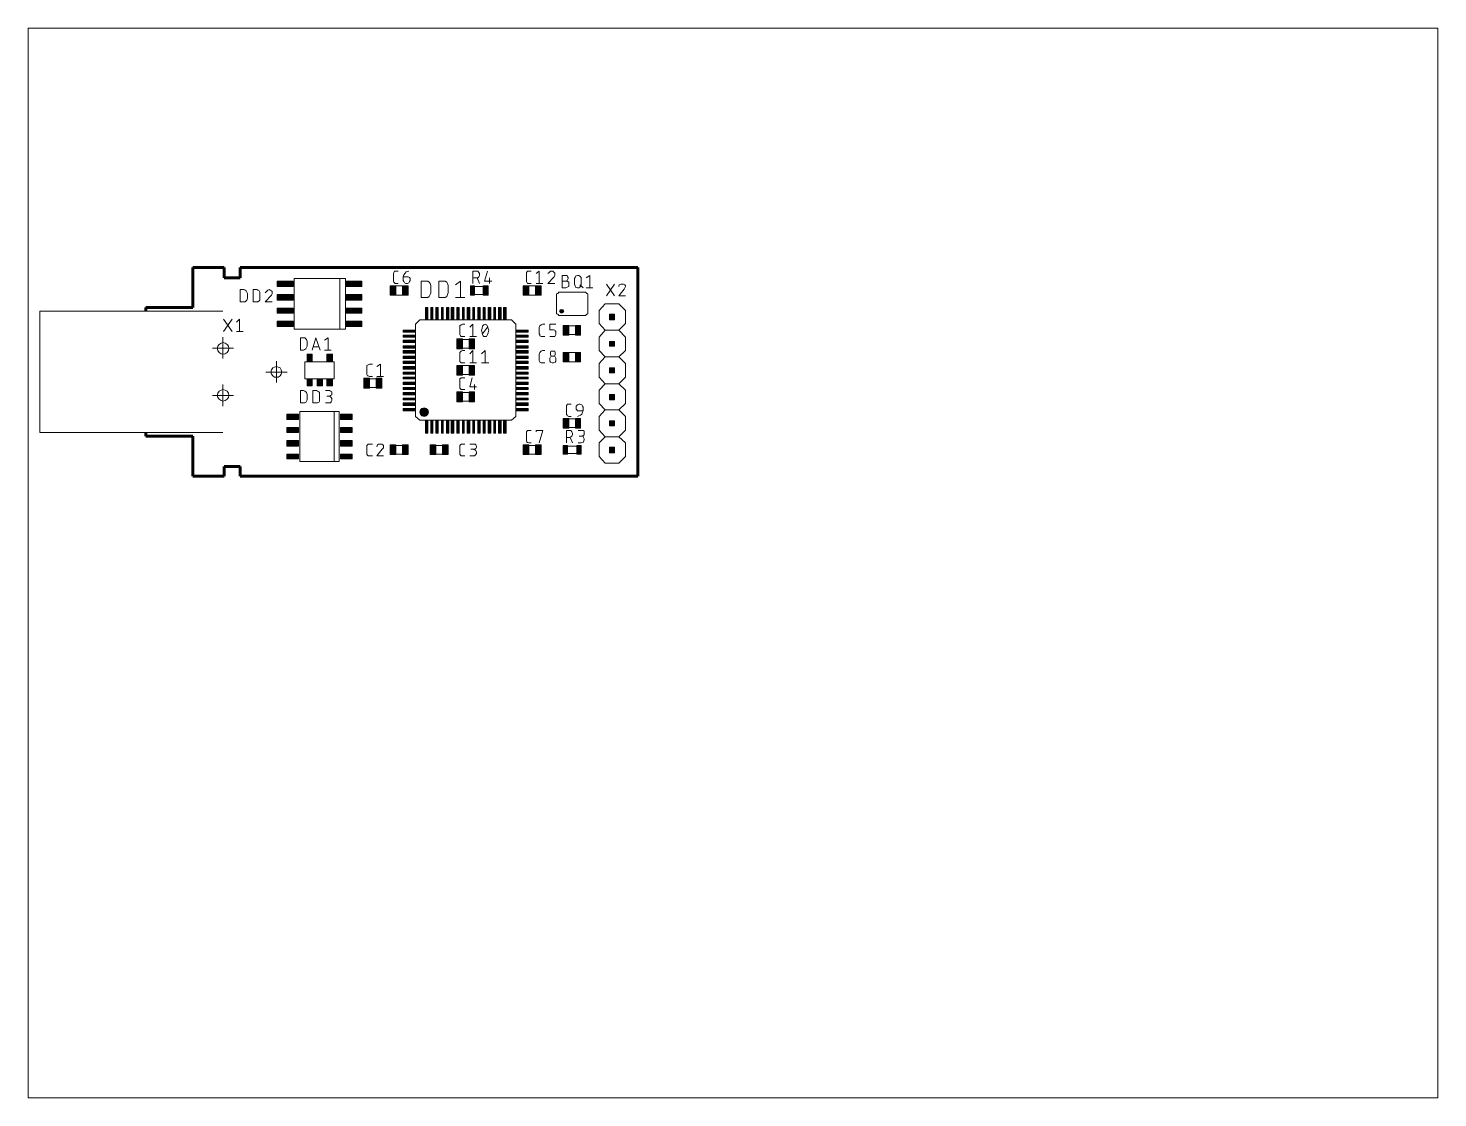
# Paper-space layout 'Лист2' of a CAD drawing. Header units: millimetres. Extents: x 26 to 231, y 20 to 176.
# The model-space entities are those that its viewports show. They can reach past a viewport. Long polylines and large blocks are cut down to what shows.
import ezdxf

# ---------------------------------------------------------------- set-up
doc = ezdxf.new("R2010")
doc.units = ezdxf.units.MM
doc.layers.add('H', color=7, linetype='Continuous', lineweight=100)
doc.layers.add('P', color=250, linetype='Continuous', lineweight=100)

msp = doc.modelspace()

# ---------------------------------------------------------------- hatches: boundary and pattern name
at = {"layer": 'H', "linetype": 'Continuous', "lineweight": 5}
for points in [[(211.42, 424.71), (220.09, 424.71), (220.09, 421.71), (211.42, 421.71)], [(248.75, 424.71), (257.42, 424.71), (257.42, 421.71), (248.75, 421.71)], [(272.75, 422.04), (275.75, 422.04), (275.75, 417.04), (272.75, 417.04)], [(279.42, 422.04), (282.42, 422.04), (282.42, 417.04), (279.42, 417.04)], [(316.09, 422.04), (318.42, 422.04), (318.42, 417.04), (316.09, 417.04)], [(323.09, 422.04), (325.75, 422.04), (325.75, 417.04), (323.09, 417.04)], [(344.75, 422.04), (347.75, 422.04), (347.75, 417.04), (344.75, 417.04)], [(351.42, 422.04), (354.42, 422.04), (354.42, 417.04), (351.42, 417.04)], [(211.42, 417.37), (220.09, 417.37), (220.09, 414.37), (211.42, 414.37)], [(248.75, 417.37), (257.42, 417.37), (257.42, 414.37), (248.75, 414.37)], [(211.42, 410.04), (220.09, 410.04), (220.09, 407.37), (211.42, 407.37)], [(248.75, 410.04), (257.42, 410.04), (257.42, 407.37), (248.75, 407.37)], [(291.75, 410.37), (293.09, 410.37), (293.09, 403.71), (291.75, 403.71)], [(294.75, 410.37), (295.75, 410.37), (295.75, 403.71), (294.75, 403.71)], [(297.42, 410.37), (298.75, 410.37), (298.75, 403.71), (297.42, 403.71)], [(300.42, 410.37), (301.42, 410.37), (301.42, 403.71), (300.42, 403.71)], [(303.09, 410.37), (304.42, 410.37), (304.42, 403.71), (303.09, 403.71)], [(305.75, 410.37), (307.09, 410.37), (307.09, 403.71), (305.75, 403.71)], [(308.75, 410.37), (310.09, 410.37), (310.09, 403.71), (308.75, 403.71)], [(311.75, 410.37), (312.75, 410.37), (312.75, 403.71), (311.75, 403.71)], [(314.42, 410.37), (315.75, 410.37), (315.75, 403.71), (314.42, 403.71)], [(317.42, 410.37), (318.42, 410.37), (318.42, 403.71), (317.42, 403.71)], [(320.09, 410.37), (321.42, 410.37), (321.42, 403.71), (320.09, 403.71)], [(323.09, 410.37), (324.09, 410.37), (324.09, 403.71), (323.09, 403.71)], [(325.75, 410.37), (327.09, 410.37), (327.09, 403.71), (325.75, 403.71)], [(328.75, 410.37), (329.75, 410.37), (329.75, 403.71), (328.75, 403.71)], [(331.42, 410.37), (332.75, 410.37), (332.75, 403.71), (331.42, 403.71)], [(334.09, 410.37), (335.42, 410.37), (335.42, 403.71), (334.09, 403.71)], [(366.75, 408.37), (366.42, 407.71), (365.42, 407.37), (364.75, 407.71), (364.42, 408.37), (364.75, 409.04), (365.42, 409.37), (366.42, 409.04)], [(391.42, 406.71), (394.09, 406.71), (394.09, 403.71), (391.42, 403.71)], [(211.42, 403.04), (220.09, 403.04), (220.09, 400.04), (211.42, 400.04)], [(248.75, 403.04), (257.42, 403.04), (257.42, 400.04), (248.75, 400.04)], [(279.75, 398.04), (286.42, 398.04), (286.42, 397.04), (279.75, 397.04)], [(340.75, 398.04), (347.42, 398.04), (347.42, 397.04), (340.75, 397.04)], [(366.42, 400.71), (369.42, 400.71), (369.42, 395.37), (366.42, 395.37)], [(373.09, 400.71), (375.75, 400.71), (375.75, 395.37), (373.09, 395.37)], [(279.75, 395.37), (286.42, 395.37), (286.42, 394.37), (279.75, 394.37)], [(279.75, 392.71), (286.42, 392.71), (286.42, 391.37), (279.75, 391.37)], [(279.75, 389.71), (286.42, 389.71), (286.42, 388.37), (279.75, 388.37)], [(308.75, 393.37), (311.75, 393.37), (311.75, 388.04), (308.75, 388.04)], [(315.42, 393.37), (318.42, 393.37), (318.42, 388.04), (315.42, 388.04)], [(340.75, 395.37), (347.42, 395.37), (347.42, 394.37), (340.75, 394.37)], [(340.75, 392.71), (347.42, 392.71), (347.42, 391.37), (340.75, 391.37)], [(340.75, 389.71), (347.42, 389.71), (347.42, 388.37), (340.75, 388.37)], [(391.42, 392.04), (394.09, 392.04), (394.09, 389.37), (391.42, 389.37)], [(227.75, 385.04), (230.42, 385.04), (230.42, 381.37), (227.75, 381.37)], [(238.42, 385.04), (241.42, 385.04), (241.42, 381.37), (238.42, 381.37)], [(279.75, 387.04), (286.42, 387.04), (286.42, 385.71), (279.75, 385.71)], [(279.75, 384.04), (286.42, 384.04), (286.42, 382.71), (279.75, 382.71)], [(340.75, 387.04), (347.42, 387.04), (347.42, 385.71), (340.75, 385.71)], [(340.75, 384.04), (347.42, 384.04), (347.42, 382.71), (340.75, 382.71)], [(366.42, 386.04), (369.42, 386.04), (369.42, 381.04), (366.42, 381.04)], [(373.09, 386.04), (375.75, 386.04), (375.75, 381.04), (373.09, 381.04)], [(279.75, 381.37), (286.42, 381.37), (286.42, 380.04), (279.75, 380.04)], [(279.75, 378.37), (286.42, 378.37), (286.42, 377.04), (279.75, 377.04)], [(279.75, 375.37), (286.42, 375.37), (286.42, 374.37), (279.75, 374.37)], [(308.75, 379.04), (311.75, 379.04), (311.75, 373.71), (308.75, 373.71)], [(315.42, 379.04), (318.42, 379.04), (318.42, 373.71), (315.42, 373.71)], [(340.75, 381.37), (347.42, 381.37), (347.42, 380.04), (340.75, 380.04)], [(340.75, 378.37), (347.42, 378.37), (347.42, 377.04), (340.75, 377.04)], [(340.75, 375.37), (347.42, 375.37), (347.42, 374.37), (340.75, 374.37)], [(391.42, 377.71), (394.09, 377.71), (394.09, 375.04), (391.42, 375.04)], [(227.75, 371.71), (230.42, 371.71), (230.42, 368.04), (227.75, 368.04)], [(233.09, 371.71), (236.09, 371.71), (236.09, 368.04), (233.09, 368.04)], [(238.42, 371.71), (241.42, 371.71), (241.42, 368.04), (238.42, 368.04)], [(258.42, 372.04), (261.42, 372.04), (261.42, 366.71), (258.42, 366.71)], [(265.09, 372.04), (268.09, 372.04), (268.09, 366.71), (265.09, 366.71)], [(279.75, 372.71), (286.42, 372.71), (286.42, 371.71), (279.75, 371.71)], [(279.75, 370.04), (286.42, 370.04), (286.42, 368.71), (279.75, 368.71)], [(279.75, 367.04), (286.42, 367.04), (286.42, 366.04), (279.75, 366.04)], [(340.75, 372.71), (347.42, 372.71), (347.42, 371.71), (340.75, 371.71)], [(340.75, 370.04), (347.42, 370.04), (347.42, 368.71), (340.75, 368.71)], [(340.75, 367.04), (347.42, 367.04), (347.42, 366.04), (340.75, 366.04)], [(279.75, 364.37), (286.42, 364.37), (286.42, 363.04), (279.75, 363.04)], [(279.75, 361.37), (286.42, 361.37), (286.42, 360.37), (279.75, 360.37)], [(279.75, 358.71), (286.42, 358.71), (286.42, 357.37), (279.75, 357.37)], [(308.75, 364.71), (311.75, 364.71), (311.75, 359.37), (308.75, 359.37)], [(315.42, 364.71), (318.42, 364.71), (318.42, 359.37), (315.42, 359.37)], [(340.75, 364.37), (347.42, 364.37), (347.42, 363.04), (340.75, 363.04)], [(340.75, 361.37), (347.42, 361.37), (347.42, 360.37), (340.75, 360.37)], [(340.75, 358.71), (347.42, 358.71), (347.42, 357.37), (340.75, 357.37)], [(391.42, 363.37), (394.09, 363.37), (394.09, 360.37), (391.42, 360.37)], [(216.75, 352.71), (223.09, 352.71), (223.09, 349.71), (216.75, 349.71)], [(245.75, 352.71), (252.09, 352.71), (252.09, 349.71), (245.75, 349.71)], [(279.75, 355.71), (286.42, 355.71), (286.42, 354.37), (279.75, 354.37)], [(288.75, 353.71), (289.09, 355.04), (289.75, 355.71), (291.09, 356.04), (292.09, 355.71), (293.09, 355.04), (293.42, 353.71), (293.09, 352.71), (292.09, 351.71), (291.09, 351.37), (289.75, 351.71), (289.09, 352.71), (288.75, 353.71), (290.09, 353.71), (290.09, 354.04), (290.42, 354.37), (291.09, 354.71), (291.42, 354.37), (291.75, 354.04), (291.75, 353.71), (291.75, 353.37), (291.42, 353.04), (291.09, 352.71), (290.42, 353.04), (290.09, 353.37), (290.09, 353.71)], [(340.75, 355.71), (347.42, 355.71), (347.42, 354.37), (340.75, 354.37)], [(216.75, 345.37), (223.09, 345.37), (223.09, 342.71), (216.75, 342.71)], [(245.75, 345.37), (252.09, 345.37), (252.09, 342.71), (245.75, 342.71)], [(291.75, 349.37), (293.09, 349.37), (293.09, 342.37), (291.75, 342.37)], [(294.75, 349.37), (295.75, 349.37), (295.75, 342.37), (294.75, 342.37)], [(297.42, 349.37), (298.75, 349.37), (298.75, 342.37), (297.42, 342.37)], [(300.42, 349.37), (301.42, 349.37), (301.42, 342.37), (300.42, 342.37)], [(303.09, 349.37), (304.42, 349.37), (304.42, 342.37), (303.09, 342.37)], [(305.75, 349.37), (307.09, 349.37), (307.09, 342.37), (305.75, 342.37)], [(308.75, 349.37), (310.09, 349.37), (310.09, 342.37), (308.75, 342.37)], [(311.75, 349.37), (312.75, 349.37), (312.75, 342.37), (311.75, 342.37)], [(314.42, 349.37), (315.75, 349.37), (315.75, 342.37), (314.42, 342.37)], [(317.42, 349.37), (318.42, 349.37), (318.42, 342.37), (317.42, 342.37)], [(320.09, 349.37), (321.42, 349.37), (321.42, 342.37), (320.09, 342.37)], [(323.09, 349.37), (324.09, 349.37), (324.09, 342.37), (323.09, 342.37)], [(325.75, 349.37), (327.09, 349.37), (327.09, 342.37), (325.75, 342.37)], [(328.75, 349.37), (329.75, 349.37), (329.75, 342.37), (328.75, 342.37)], [(331.42, 349.37), (332.75, 349.37), (332.75, 342.37), (331.42, 342.37)], [(334.09, 349.37), (335.42, 349.37), (335.42, 342.37), (334.09, 342.37)], [(366.42, 350.37), (369.42, 350.37), (369.42, 345.04), (366.42, 345.04)], [(373.09, 350.37), (375.75, 350.37), (375.75, 345.04), (373.09, 345.04)], [(391.42, 349.04), (394.09, 349.04), (394.09, 346.37), (391.42, 346.37)], [(216.75, 338.37), (223.09, 338.37), (223.09, 335.37), (216.75, 335.37)], [(245.75, 338.37), (252.09, 338.37), (252.09, 335.37), (245.75, 335.37)], [(272.75, 336.04), (275.75, 336.04), (275.75, 330.71), (272.75, 330.71)], [(279.42, 336.04), (282.42, 336.04), (282.42, 330.71), (279.42, 330.71)], [(294.42, 336.04), (297.42, 336.04), (297.42, 330.71), (294.42, 330.71)], [(301.09, 336.04), (304.09, 336.04), (304.09, 330.71), (301.09, 330.71)], [(344.75, 336.04), (347.75, 336.04), (347.75, 330.71), (344.75, 330.71)], [(351.42, 336.04), (354.42, 336.04), (354.42, 330.71), (351.42, 330.71)], [(216.75, 331.04), (223.09, 331.04), (223.09, 328.37), (216.75, 328.37)], [(245.75, 331.04), (252.09, 331.04), (252.09, 328.37), (245.75, 328.37)], [(366.42, 335.71), (368.75, 335.71), (368.75, 331.04), (366.42, 331.04)], [(373.75, 335.71), (376.09, 335.71), (376.09, 331.04), (373.75, 331.04)], [(391.42, 334.71), (394.09, 334.71), (394.09, 331.71), (391.42, 331.71)]]:
    msp.add_hatch(color=0, dxfattribs=at).paths.add_polyline_path(points)

# ---------------------------------------------------------------- linework, layer by layer
at = {"lineweight": 5}
for p, q in [((182.09, 394.29), (182.09, 382.7)), ((187.94, 388.37), (176.45, 388.37)), ((216.94, 375.37), (205.45, 375.37)), ((211.09, 381.29), (211.09, 369.7)), ((182.09, 368.63), (182.09, 357.03)), ((187.94, 362.71), (176.45, 362.71))]:
    msp.add_line(p, q, dxfattribs=at)
at = {"layer": 'P', "color": 0, "linetype": 'Continuous', "lineweight": 60}
for points in [[(182.75, 432.04), (165.75, 432.04)], [(165.75, 432.04), (165.75, 410.37)], [(182.75, 426.37), (182.75, 432.04)], [(406.75, 432.04), (191.42, 432.04)], [(191.42, 432.04), (191.42, 426.37)], [(406.75, 319.04), (406.75, 432.04)], [(191.42, 426.37), (182.75, 426.37)], [(140.42, 410.37), (140.42, 408.37)], [(140.42, 410.37), (165.75, 410.37)], [(140.42, 342.71), (140.42, 340.71)], [(140.42, 340.71), (165.75, 340.71)], [(165.75, 340.71), (165.75, 319.04)], [(191.42, 324.37), (182.75, 324.37)], [(182.75, 319.04), (182.75, 324.37)], [(191.42, 324.37), (191.42, 319.04)], [(165.75, 319.04), (182.75, 319.04)], [(191.42, 319.04), (406.75, 319.04)]]:
    msp.add_lwpolyline(points, dxfattribs=at)
at = {"layer": 'P', "color": 0, "linetype": 'Continuous', "lineweight": 5}
for points in [[(275.75, 430.04), (275.09, 430.04), (274.75, 429.37), (274.42, 428.71)], [(274.42, 424.71), (274.42, 428.71)], [(275.75, 430.04), (277.09, 430.04)], [(282.75, 430.04), (281.42, 429.71), (280.75, 429.04), (280.09, 428.04), (279.75, 427.04)], [(317.42, 423.37), (317.42, 430.04)], [(317.42, 430.04), (319.42, 430.04)], [(319.42, 426.37), (320.09, 426.37), (320.75, 427.04), (321.09, 427.71), (321.09, 428.71), (320.75, 429.37), (320.09, 430.04), (319.42, 430.04)], [(325.42, 430.04), (323.75, 424.71)], [(347.75, 430.04), (347.09, 430.04), (346.42, 429.37), (346.42, 428.71)], [(346.42, 424.71), (346.42, 428.71)], [(347.75, 430.04), (349.09, 430.04)], [(351.75, 428.71), (353.42, 430.04)], [(353.42, 430.04), (353.42, 423.37)], [(360.42, 430.04), (359.42, 430.04), (358.75, 429.37), (358.09, 428.71)], [(361.75, 428.37), (361.75, 429.04), (361.42, 429.37), (360.75, 430.04), (360.42, 430.04)], [(361.42, 427.04), (361.75, 427.71), (361.75, 428.37)], [(365.75, 421.04), (365.75, 427.71)], [(365.75, 427.71), (367.75, 427.71)], [(367.75, 424.71), (368.42, 425.04), (368.75, 425.37), (369.09, 426.04), (369.09, 426.71), (368.75, 427.04), (368.42, 427.71), (367.75, 427.71)], [(376.09, 426.04), (376.09, 426.71), (375.42, 427.37), (374.75, 427.71), (374.09, 427.71), (373.09, 427.37), (372.75, 426.71), (372.42, 426.04)], [(378.75, 426.37), (380.75, 427.71)], [(380.75, 427.71), (380.75, 421.04)], [(191.42, 413.37), (191.42, 420.04)], [(191.42, 420.04), (193.42, 420.04)], [(195.42, 418.04), (195.09, 418.71), (194.75, 419.37), (194.09, 419.71), (193.42, 420.04)], [(198.42, 413.37), (198.42, 420.04)], [(198.42, 420.04), (200.42, 420.04)], [(202.09, 418.04), (202.09, 418.71), (201.75, 419.37), (201.09, 419.71), (200.42, 420.04)], [(207.42, 420.04), (206.42, 419.71), (205.75, 419.04), (205.09, 418.37)], [(208.75, 418.37), (208.75, 419.04), (208.42, 419.37), (207.75, 419.71), (207.42, 420.04)], [(211.42, 424.71), (220.09, 424.71), (220.09, 421.71), (211.42, 421.71), (211.42, 424.71)], [(220.75, 426.04), (220.75, 398.71)], [(245.42, 426.04), (220.75, 426.04)], [(248.42, 426.04), (245.42, 426.04)], [(245.42, 398.71), (245.42, 426.04)], [(248.42, 398.71), (248.42, 426.04)], [(248.75, 424.71), (257.42, 424.71), (257.42, 421.71), (248.75, 421.71), (248.75, 424.71)], [(272.75, 422.04), (275.75, 422.04), (275.75, 417.04), (272.75, 417.04), (272.75, 422.04)], [(274.42, 424.71), (274.42, 424.37), (274.75, 424.04), (275.42, 423.37), (275.75, 423.37)], [(277.09, 423.37), (275.75, 423.37)], [(275.75, 422.04), (279.75, 422.04)], [(279.42, 422.04), (282.42, 422.04), (282.42, 417.04), (279.42, 417.04), (279.42, 422.04)], [(279.75, 427.04), (281.75, 427.04)], [(279.75, 425.04), (279.75, 427.04)], [(279.75, 425.04), (280.09, 424.37), (280.42, 423.71), (281.09, 423.37), (282.09, 423.37), (282.75, 423.71), (283.09, 424.37), (283.42, 425.04)], [(283.42, 425.71), (283.42, 426.04), (283.09, 426.71), (282.42, 427.04), (281.75, 427.04)], [(283.42, 425.71), (283.42, 425.04)], [(289.42, 415.71), (289.42, 424.71)], [(289.42, 424.71), (292.09, 424.71)], [(294.75, 422.37), (294.42, 423.37), (293.75, 424.04), (293.09, 424.71), (292.09, 424.71)], [(294.75, 422.37), (294.75, 418.37)], [(299.09, 415.71), (299.09, 424.71)], [(299.09, 424.71), (301.42, 424.71)], [(304.09, 422.37), (303.75, 423.37), (303.42, 424.04), (302.42, 424.71), (301.42, 424.71)], [(304.09, 422.37), (304.09, 418.37)], [(308.09, 422.71), (310.75, 424.71)], [(310.75, 424.71), (310.75, 415.71)], [(316.09, 422.04), (318.42, 422.04), (318.42, 417.04), (316.09, 417.04), (316.09, 422.04)], [(319.42, 426.37), (317.42, 426.37)], [(318.42, 421.71), (323.42, 421.71)], [(321.09, 423.37), (319.75, 426.37)], [(323.09, 422.04), (325.75, 422.04), (325.75, 417.04), (323.09, 417.04), (323.09, 422.04)], [(323.75, 424.71), (327.75, 424.71)], [(326.42, 426.37), (326.42, 423.37)], [(344.75, 422.04), (347.75, 422.04), (347.75, 417.04), (344.75, 417.04), (344.75, 422.04)], [(346.42, 424.71), (346.42, 424.37), (346.75, 424.04), (347.09, 423.37), (347.75, 423.37)], [(347.42, 422.04), (351.75, 422.04)], [(349.09, 423.37), (347.75, 423.37)], [(351.42, 422.04), (354.42, 422.04), (354.42, 417.04), (351.42, 417.04), (351.42, 422.04)], [(351.75, 423.37), (355.42, 423.37)], [(361.42, 427.04), (358.09, 423.37)], [(358.09, 423.37), (361.75, 423.37)], [(365.75, 424.71), (367.75, 424.71)], [(367.75, 421.04), (365.75, 421.04)], [(367.75, 421.04), (368.42, 421.37), (369.42, 421.71), (369.42, 422.71), (369.42, 423.37), (369.42, 424.04), (368.42, 424.71), (367.75, 424.71)], [(372.42, 423.04), (372.42, 426.04)], [(372.42, 423.04), (372.75, 422.04), (373.09, 421.37), (374.09, 421.04), (374.75, 421.04), (375.42, 421.37), (376.09, 422.04), (376.09, 423.04)], [(375.42, 422.71), (377.09, 421.04)], [(376.09, 426.04), (376.09, 423.04)], [(378.75, 421.04), (382.42, 421.04)], [(389.75, 416.71), (394.09, 423.04)], [(389.75, 423.04), (394.09, 416.71)], [(398.42, 423.04), (397.75, 423.04), (396.75, 422.71), (396.42, 421.71)], [(399.42, 420.37), (396.42, 416.71)], [(400.09, 421.71), (400.09, 422.04), (399.75, 422.71), (399.09, 423.04), (398.42, 423.04)], [(399.42, 420.37), (399.75, 421.04), (400.09, 421.71)], [(193.42, 413.37), (191.42, 413.37)], [(193.42, 413.37), (194.09, 413.37), (194.75, 414.04), (195.09, 414.37), (195.42, 415.37)], [(195.42, 418.04), (195.42, 415.37)], [(200.42, 413.37), (198.42, 413.37)], [(200.42, 413.37), (201.09, 413.37), (201.75, 414.04), (202.09, 414.37), (202.09, 415.37)], [(202.09, 418.04), (202.09, 415.37)], [(208.42, 417.04), (205.09, 413.37)], [(205.09, 413.37), (208.75, 413.37)], [(208.42, 417.04), (208.75, 417.71), (208.75, 418.37)], [(211.42, 417.37), (220.09, 417.37), (220.09, 414.37), (211.42, 414.37), (211.42, 417.37)], [(248.75, 417.37), (257.42, 417.37), (257.42, 414.37), (248.75, 414.37), (248.75, 417.37)], [(275.75, 417.04), (279.75, 417.04)], [(292.09, 415.71), (289.42, 415.71)], [(292.09, 415.71), (293.09, 415.71), (293.75, 416.37), (294.42, 417.37), (294.75, 418.37)], [(301.42, 415.71), (299.09, 415.71)], [(301.42, 415.71), (302.42, 415.71), (303.42, 416.37), (303.75, 417.37), (304.09, 418.37)], [(308.09, 415.71), (313.09, 415.71)], [(323.42, 417.37), (318.42, 417.37)], [(347.42, 417.04), (351.75, 417.04)], [(362.75, 417.71), (363.42, 418.04), (363.75, 418.37), (363.75, 418.71)], [(362.75, 407.04), (362.75, 417.71)], [(363.75, 418.71), (378.42, 418.71)], [(378.42, 418.71), (378.75, 418.37), (379.09, 418.04), (379.75, 417.71)], [(379.75, 417.71), (379.75, 407.04)], [(385.75, 408.71), (389.09, 412.37)], [(389.09, 412.37), (396.42, 412.37)], [(396.42, 416.71), (400.09, 416.71)], [(396.42, 412.37), (400.09, 408.71)], [(83.09, 342.71), (83.09, 408.37)], [(83.09, 408.37), (182.09, 408.37)], [(211.42, 410.04), (220.09, 410.04), (220.09, 407.37), (211.42, 407.37), (211.42, 410.04)], [(248.75, 410.04), (257.42, 410.04), (257.42, 407.37), (248.75, 407.37), (248.75, 410.04)], [(291.75, 410.37), (293.09, 410.37), (293.09, 403.71), (291.75, 403.71), (291.75, 410.37)], [(294.75, 410.37), (295.75, 410.37), (295.75, 403.71), (294.75, 403.71), (294.75, 410.37)], [(297.42, 410.37), (298.75, 410.37), (298.75, 403.71), (297.42, 403.71), (297.42, 410.37)], [(300.42, 410.37), (301.42, 410.37), (301.42, 403.71), (300.42, 403.71), (300.42, 410.37)], [(303.09, 410.37), (304.42, 410.37), (304.42, 403.71), (303.09, 403.71), (303.09, 410.37)], [(305.75, 410.37), (307.09, 410.37), (307.09, 403.71), (305.75, 403.71), (305.75, 410.37)], [(308.75, 410.37), (310.09, 410.37), (310.09, 403.71), (308.75, 403.71), (308.75, 410.37)], [(311.75, 410.37), (312.75, 410.37), (312.75, 403.71), (311.75, 403.71), (311.75, 410.37)], [(314.42, 410.37), (315.75, 410.37), (315.75, 403.71), (314.42, 403.71), (314.42, 410.37)], [(317.42, 410.37), (318.42, 410.37), (318.42, 403.71), (317.42, 403.71), (317.42, 410.37)], [(320.09, 410.37), (321.42, 410.37), (321.42, 403.71), (320.09, 403.71), (320.09, 410.37)], [(323.09, 410.37), (324.09, 410.37), (324.09, 403.71), (323.09, 403.71), (323.09, 410.37)], [(325.75, 410.37), (327.09, 410.37), (327.09, 403.71), (325.75, 403.71), (325.75, 410.37)], [(328.75, 410.37), (329.75, 410.37), (329.75, 403.71), (328.75, 403.71), (328.75, 410.37)], [(331.42, 410.37), (332.75, 410.37), (332.75, 403.71), (331.42, 403.71), (331.42, 410.37)], [(334.09, 410.37), (335.42, 410.37), (335.42, 403.71), (334.09, 403.71), (334.09, 410.37)], [(363.75, 406.04), (363.75, 406.37), (363.42, 406.71), (362.75, 407.04)], [(378.42, 406.04), (363.75, 406.04)], [(366.75, 408.37), (366.42, 407.71), (365.42, 407.37), (364.75, 407.71), (364.42, 408.37), (364.75, 409.04), (365.42, 409.37), (366.42, 409.04), (366.75, 408.37)], [(379.75, 407.04), (379.09, 406.71), (378.75, 406.37), (378.42, 406.04)], [(385.75, 401.71), (385.75, 408.71)], [(391.42, 406.71), (394.09, 406.71), (394.09, 403.71), (391.42, 403.71), (391.42, 406.71)], [(400.09, 408.71), (400.09, 401.71)], [(182.42, 397.37), (187.09, 404.04)], [(182.42, 404.04), (187.09, 397.37)], [(189.42, 402.37), (191.09, 404.04)], [(189.42, 397.37), (193.09, 397.37)], [(191.09, 404.04), (191.09, 397.37)], [(211.42, 403.04), (220.09, 403.04), (220.09, 400.04), (211.42, 400.04), (211.42, 403.04)], [(220.75, 398.71), (245.42, 398.71)], [(245.42, 398.71), (248.42, 398.71)], [(248.75, 403.04), (257.42, 403.04), (257.42, 400.04), (248.75, 400.04), (248.75, 403.04)], [(279.75, 398.04), (286.42, 398.04), (286.42, 397.04), (279.75, 397.04), (279.75, 398.04)], [(286.42, 401.37), (288.75, 403.71)], [(286.42, 351.37), (286.42, 401.37)], [(288.75, 403.71), (338.42, 403.71)], [(311.75, 401.37), (311.09, 401.04), (310.42, 400.37), (310.42, 399.71)], [(310.42, 396.04), (310.42, 399.71)], [(311.75, 401.37), (313.09, 401.37)], [(315.75, 399.71), (317.42, 401.37)], [(317.42, 401.37), (317.42, 394.71)], [(322.75, 400.37), (322.42, 399.04), (322.09, 398.04)], [(322.09, 398.04), (322.42, 396.71), (322.75, 395.71)], [(324.09, 401.37), (323.42, 401.04), (323.09, 400.71), (322.75, 400.37)], [(322.75, 396.04), (325.42, 399.71)], [(325.42, 400.37), (325.09, 400.71), (324.75, 401.04), (324.09, 401.37)], [(326.09, 398.04), (325.75, 399.04), (325.42, 400.37)], [(325.42, 395.71), (325.75, 396.71), (326.09, 398.04)], [(338.42, 403.71), (340.75, 401.37)], [(340.75, 401.37), (340.75, 351.37)], [(340.75, 398.04), (347.42, 398.04), (347.42, 397.04), (340.75, 397.04), (340.75, 398.04)], [(355.09, 401.37), (354.42, 401.04), (353.75, 400.37), (353.42, 399.71)], [(353.42, 396.04), (353.42, 399.71)], [(355.09, 401.37), (356.42, 401.37)], [(359.09, 398.37), (359.09, 401.37)], [(359.09, 401.37), (362.42, 401.37)], [(361.09, 398.37), (359.09, 398.37)], [(362.42, 397.04), (362.42, 397.37), (362.09, 397.71), (361.75, 398.04), (361.09, 398.37)], [(362.42, 396.04), (362.42, 397.04)], [(366.42, 400.71), (369.42, 400.71), (369.42, 395.37), (366.42, 395.37), (366.42, 400.71)], [(369.09, 400.37), (373.09, 400.37)], [(373.09, 400.71), (375.75, 400.71), (375.75, 395.37), (373.09, 395.37), (373.09, 400.71)], [(385.75, 401.71), (389.09, 398.04)], [(385.75, 394.37), (389.09, 398.04)], [(389.09, 398.04), (396.42, 398.04)], [(396.42, 398.04), (400.09, 401.71)], [(396.42, 398.04), (400.09, 394.37)], [(185.42, 388.37), (185.09, 387.04), (184.42, 386.04), (183.42, 385.37), (182.09, 385.04), (181.09, 385.37), (180.09, 386.04), (179.42, 387.04), (179.09, 388.37), (179.42, 389.37), (180.09, 390.37), (181.09, 391.04), (182.09, 391.37), (183.42, 391.04), (184.42, 390.37), (185.09, 389.37), (185.42, 388.37)], [(185.42, 388.37), (185.09, 387.04), (184.42, 386.04), (183.42, 385.37), (182.09, 385.04), (181.09, 385.37), (180.09, 386.04), (179.42, 387.04), (179.09, 388.37), (179.42, 389.37), (180.09, 390.37), (181.09, 391.04), (182.09, 391.37), (183.42, 391.04), (184.42, 390.37), (185.09, 389.37), (185.42, 388.37)], [(224.09, 387.37), (224.09, 394.04)], [(224.09, 394.04), (225.75, 394.04)], [(227.75, 392.04), (227.42, 393.04), (227.09, 393.37), (226.42, 394.04), (225.75, 394.04)], [(225.75, 387.37), (226.42, 387.71), (227.09, 388.04), (227.42, 388.71), (227.75, 389.37)], [(227.75, 392.04), (227.75, 389.37)], [(230.42, 387.37), (232.42, 394.04)], [(232.42, 394.04), (234.75, 387.37)], [(237.09, 392.71), (239.09, 394.04)], [(239.09, 394.04), (239.09, 387.37)], [(279.75, 395.37), (286.42, 395.37), (286.42, 394.37), (279.75, 394.37), (279.75, 395.37)], [(279.75, 392.71), (286.42, 392.71), (286.42, 391.37), (279.75, 391.37), (279.75, 392.71)], [(279.75, 389.71), (286.42, 389.71), (286.42, 388.37), (279.75, 388.37), (279.75, 389.71)], [(308.75, 393.37), (311.75, 393.37), (311.75, 388.04), (308.75, 388.04), (308.75, 393.37)], [(310.42, 396.04), (310.42, 395.71), (310.75, 395.04), (311.09, 394.71), (311.75, 394.71)], [(313.09, 394.71), (311.75, 394.71)], [(315.75, 393.04), (311.75, 393.04)], [(315.42, 393.37), (318.42, 393.37), (318.42, 388.04), (315.42, 388.04), (315.42, 393.37)], [(315.75, 394.71), (319.42, 394.71)], [(322.75, 395.71), (323.09, 395.04), (323.42, 394.71), (324.09, 394.71)], [(324.09, 394.71), (324.75, 394.71), (325.09, 395.04), (325.42, 395.71)], [(340.75, 395.37), (347.42, 395.37), (347.42, 394.37), (340.75, 394.37), (340.75, 395.37)], [(340.75, 392.71), (347.42, 392.71), (347.42, 391.37), (340.75, 391.37), (340.75, 392.71)], [(340.75, 389.71), (347.42, 389.71), (347.42, 388.37), (340.75, 388.37), (340.75, 389.71)], [(353.42, 396.04), (353.75, 395.71), (353.75, 395.04), (354.42, 394.71), (355.09, 394.71)], [(356.42, 394.71), (355.09, 394.71)], [(359.09, 394.71), (361.09, 394.71)], [(361.09, 394.71), (361.75, 394.71), (362.09, 395.04), (362.42, 395.71), (362.42, 396.04)], [(369.09, 395.71), (373.09, 395.71)], [(385.75, 387.04), (385.75, 394.37)], [(391.42, 392.04), (394.09, 392.04), (394.09, 389.37), (391.42, 389.37), (391.42, 392.04)], [(400.09, 394.37), (400.09, 387.04)], [(225.75, 387.37), (224.09, 387.37)], [(227.75, 385.04), (230.42, 385.04), (230.42, 381.37), (227.75, 381.37), (227.75, 385.04)], [(234.09, 389.04), (230.75, 389.04)], [(237.09, 387.37), (240.75, 387.37)], [(238.42, 385.04), (241.42, 385.04), (241.42, 381.37), (238.42, 381.37), (238.42, 385.04)], [(279.75, 387.04), (286.42, 387.04), (286.42, 385.71), (279.75, 385.71), (279.75, 387.04)], [(279.75, 384.04), (286.42, 384.04), (286.42, 382.71), (279.75, 382.71), (279.75, 384.04)], [(311.75, 387.04), (311.09, 386.71), (310.42, 386.04), (310.42, 385.37)], [(310.42, 381.71), (310.42, 385.37)], [(310.42, 381.71), (310.42, 381.04), (310.75, 380.71), (311.09, 380.37), (311.75, 380.37)], [(315.75, 388.37), (311.75, 388.37)], [(311.75, 387.04), (313.09, 387.04)], [(315.75, 385.37), (317.42, 387.04)], [(317.42, 387.04), (317.42, 380.37)], [(322.09, 385.37), (324.09, 387.04)], [(324.09, 387.04), (324.09, 380.37)], [(340.75, 387.04), (347.42, 387.04), (347.42, 385.71), (340.75, 385.71), (340.75, 387.04)], [(340.75, 384.04), (347.42, 384.04), (347.42, 382.71), (340.75, 382.71), (340.75, 384.04)], [(355.09, 387.04), (354.42, 386.71), (353.75, 386.04), (353.42, 385.37)], [(353.42, 381.71), (353.42, 385.37)], [(353.42, 381.71), (353.75, 381.04), (353.75, 380.71), (354.42, 380.37), (355.09, 380.37)], [(355.09, 387.04), (356.42, 387.04)], [(362.42, 382.04), (362.42, 383.04), (362.09, 383.71), (361.09, 384.04), (360.42, 384.04), (359.42, 383.71), (359.09, 383.04), (359.09, 382.04)], [(359.09, 382.04), (359.09, 381.37), (359.42, 380.71), (360.42, 380.37), (361.09, 380.37), (362.09, 380.71), (362.42, 381.37), (362.42, 382.04)], [(362.09, 385.37), (362.09, 386.04), (361.75, 386.71), (361.09, 386.71), (360.42, 386.71), (359.75, 386.71), (359.42, 386.04), (359.42, 385.37)], [(359.42, 385.37), (359.42, 384.71), (359.75, 384.37), (360.42, 384.04), (361.09, 384.04), (361.75, 384.37), (362.09, 384.71), (362.09, 385.37)], [(366.42, 386.04), (369.42, 386.04), (369.42, 381.04), (366.42, 381.04), (366.42, 386.04)], [(369.09, 386.04), (373.09, 386.04)], [(373.09, 386.04), (375.75, 386.04), (375.75, 381.04), (373.09, 381.04), (373.09, 386.04)], [(389.09, 383.71), (385.75, 387.04)], [(385.75, 380.04), (389.09, 383.71)], [(389.09, 383.71), (396.42, 383.71)], [(400.09, 387.04), (396.42, 383.71)], [(396.42, 383.71), (400.09, 380.04)], [(214.09, 375.37), (213.75, 374.37), (213.09, 373.37), (212.09, 372.71), (211.09, 372.71), (210.09, 372.71), (209.09, 373.37), (208.42, 374.37), (208.09, 375.37), (208.42, 376.71), (209.09, 377.71), (210.09, 378.04), (211.09, 378.37), (212.09, 378.04), (213.09, 377.71), (213.75, 376.71), (214.09, 375.37)], [(214.09, 375.37), (213.75, 374.37), (213.09, 373.37), (212.09, 372.71), (211.09, 372.71), (210.09, 372.71), (209.09, 373.37), (208.42, 374.37), (208.09, 375.37), (208.42, 376.71), (209.09, 377.71), (210.09, 378.04), (211.09, 378.37), (212.09, 378.04), (213.09, 377.71), (213.75, 376.71), (214.09, 375.37)], [(226.42, 371.71), (226.42, 381.04)], [(226.42, 381.04), (227.09, 381.04)], [(226.42, 381.04), (242.42, 381.04)], [(231.42, 381.04), (237.42, 381.04)], [(242.09, 381.04), (242.42, 381.04)], [(242.42, 381.04), (242.42, 371.71)], [(261.42, 379.71), (260.75, 379.37), (260.09, 379.04), (260.09, 378.37)], [(260.09, 374.71), (260.09, 378.37)], [(260.09, 374.71), (260.09, 374.04), (260.42, 373.37), (260.75, 373.37), (261.42, 373.04)], [(261.42, 379.71), (263.09, 379.71)], [(265.42, 378.37), (267.42, 379.71)], [(267.42, 379.71), (267.42, 373.04)], [(279.75, 381.37), (286.42, 381.37), (286.42, 380.04), (279.75, 380.04), (279.75, 381.37)], [(279.75, 378.37), (286.42, 378.37), (286.42, 377.04), (279.75, 377.04), (279.75, 378.37)], [(279.75, 375.37), (286.42, 375.37), (286.42, 374.37), (279.75, 374.37), (279.75, 375.37)], [(308.75, 379.04), (311.75, 379.04), (311.75, 373.71), (308.75, 373.71), (308.75, 379.04)], [(313.09, 380.37), (311.75, 380.37)], [(315.75, 379.04), (311.75, 379.04)], [(315.75, 374.04), (311.75, 374.04)], [(315.42, 379.04), (318.42, 379.04), (318.42, 373.71), (315.42, 373.71), (315.42, 379.04)], [(315.75, 380.37), (319.42, 380.37)], [(322.09, 380.37), (326.09, 380.37)], [(340.75, 381.37), (347.42, 381.37), (347.42, 380.04), (340.75, 380.04), (340.75, 381.37)], [(340.75, 378.37), (347.42, 378.37), (347.42, 377.04), (340.75, 377.04), (340.75, 378.37)], [(340.75, 375.37), (347.42, 375.37), (347.42, 374.37), (340.75, 374.37), (340.75, 375.37)], [(356.42, 380.37), (355.09, 380.37)], [(369.09, 381.04), (373.09, 381.04)], [(385.75, 372.71), (385.75, 380.04)], [(391.42, 377.71), (394.09, 377.71), (394.09, 375.04), (391.42, 375.04), (391.42, 377.71)], [(400.09, 380.04), (400.09, 372.71)], [(227.09, 371.71), (226.42, 371.71)], [(242.42, 371.71), (226.42, 371.71)], [(227.75, 371.71), (230.42, 371.71), (230.42, 368.04), (227.75, 368.04), (227.75, 371.71)], [(232.09, 371.71), (231.42, 371.71)], [(233.09, 371.71), (236.09, 371.71), (236.09, 368.04), (233.09, 368.04), (233.09, 371.71)], [(237.42, 371.71), (236.75, 371.71)], [(238.42, 371.71), (241.42, 371.71), (241.42, 368.04), (238.42, 368.04), (238.42, 371.71)], [(242.42, 371.71), (242.09, 371.71)], [(258.42, 372.04), (261.42, 372.04), (261.42, 366.71), (258.42, 366.71), (258.42, 372.04)], [(263.09, 373.04), (261.42, 373.04)], [(265.09, 371.71), (261.42, 371.71)], [(265.09, 367.04), (261.42, 367.04)], [(265.09, 372.04), (268.09, 372.04), (268.09, 366.71), (265.09, 366.71), (265.09, 372.04)], [(265.42, 373.04), (269.09, 373.04)], [(279.75, 372.71), (286.42, 372.71), (286.42, 371.71), (279.75, 371.71), (279.75, 372.71)], [(279.75, 370.04), (286.42, 370.04), (286.42, 368.71), (279.75, 368.71), (279.75, 370.04)], [(279.75, 367.04), (286.42, 367.04), (286.42, 366.04), (279.75, 366.04), (279.75, 367.04)], [(311.75, 372.37), (311.09, 372.37), (310.42, 371.71), (310.42, 371.04)], [(310.42, 367.37), (310.42, 371.04)], [(310.42, 367.37), (310.42, 366.71), (310.75, 366.37), (311.09, 366.04), (311.75, 366.04)], [(311.75, 372.37), (313.09, 372.37)], [(317.09, 372.37), (315.75, 367.37)], [(315.75, 367.37), (319.42, 367.37)], [(318.42, 368.71), (318.42, 366.04)], [(340.75, 372.71), (347.42, 372.71), (347.42, 371.71), (340.75, 371.71), (340.75, 372.71)], [(340.75, 370.04), (347.42, 370.04), (347.42, 368.71), (340.75, 368.71), (340.75, 370.04)], [(340.75, 367.04), (347.42, 367.04), (347.42, 366.04), (340.75, 366.04), (340.75, 367.04)], [(385.75, 372.71), (389.09, 369.04)], [(385.75, 365.71), (389.09, 369.04)], [(389.09, 369.04), (396.42, 369.04)], [(396.42, 369.04), (400.09, 372.71)], [(396.42, 369.04), (400.09, 365.71)], [(185.42, 362.71), (185.09, 361.71), (184.42, 360.71), (183.42, 360.04), (182.09, 359.71), (181.09, 360.04), (180.09, 360.71), (179.42, 361.71), (179.09, 362.71), (179.42, 364.04), (180.09, 365.04), (181.09, 365.71), (182.09, 366.04), (183.42, 365.71), (184.42, 365.04), (185.09, 364.04), (185.42, 362.71)], [(185.42, 362.71), (185.09, 361.71), (184.42, 360.71), (183.42, 360.04), (182.09, 359.71), (181.09, 360.04), (180.09, 360.71), (179.42, 361.71), (179.09, 362.71), (179.42, 364.04), (180.09, 365.04), (181.09, 365.71), (182.09, 366.04), (183.42, 365.71), (184.42, 365.04), (185.09, 364.04), (185.42, 362.71)], [(224.09, 358.71), (224.09, 365.37)], [(224.09, 365.37), (225.75, 365.37)], [(225.75, 358.71), (224.09, 358.71)], [(227.75, 363.37), (227.42, 364.37), (227.09, 364.71), (226.42, 365.04), (225.75, 365.37)], [(225.75, 358.71), (226.42, 358.71), (227.09, 359.04), (227.42, 359.71), (227.75, 360.37)], [(227.75, 363.37), (227.75, 360.37)], [(230.75, 358.71), (230.75, 365.37)], [(230.75, 365.37), (232.75, 365.37)], [(232.75, 358.71), (230.75, 358.71)], [(234.42, 363.37), (234.42, 364.37), (234.09, 364.71), (233.42, 365.04), (232.75, 365.37)], [(232.75, 358.71), (233.42, 358.71), (234.09, 359.04), (234.42, 359.71), (234.42, 360.37)], [(234.42, 363.37), (234.42, 360.37)], [(237.75, 365.37), (239.75, 365.37)], [(237.75, 358.71), (239.42, 358.71)], [(239.75, 362.37), (238.42, 362.37)], [(239.42, 358.71), (240.42, 358.71), (240.75, 359.37), (241.09, 360.04), (241.09, 361.04), (240.75, 361.71), (240.42, 362.04), (239.42, 362.37)], [(239.75, 362.37), (240.42, 362.71), (241.09, 363.04), (241.09, 363.37), (241.09, 364.04), (241.09, 364.71), (240.42, 365.04), (239.75, 365.37)], [(279.75, 364.37), (286.42, 364.37), (286.42, 363.04), (279.75, 363.04), (279.75, 364.37)], [(279.75, 361.37), (286.42, 361.37), (286.42, 360.37), (279.75, 360.37), (279.75, 361.37)], [(279.75, 358.71), (286.42, 358.71), (286.42, 357.37), (279.75, 357.37), (279.75, 358.71)], [(308.75, 364.71), (311.75, 364.71), (311.75, 359.37), (308.75, 359.37), (308.75, 364.71)], [(313.09, 366.04), (311.75, 366.04)], [(315.75, 364.37), (311.75, 364.37)], [(315.75, 359.71), (311.75, 359.71)], [(315.42, 364.71), (318.42, 364.71), (318.42, 359.37), (315.42, 359.37), (315.42, 364.71)], [(340.75, 364.37), (347.42, 364.37), (347.42, 363.04), (340.75, 363.04), (340.75, 364.37)], [(340.75, 361.37), (347.42, 361.37), (347.42, 360.37), (340.75, 360.37), (340.75, 361.37)], [(340.75, 358.71), (347.42, 358.71), (347.42, 357.37), (340.75, 357.37), (340.75, 358.71)], [(385.75, 358.37), (385.75, 365.71)], [(391.42, 363.37), (394.09, 363.37), (394.09, 360.37), (391.42, 360.37), (391.42, 363.37)], [(400.09, 365.71), (400.09, 358.37)], [(216.75, 352.71), (223.09, 352.71), (223.09, 349.71), (216.75, 349.71), (216.75, 352.71)], [(242.42, 354.04), (223.75, 354.04)], [(223.75, 354.04), (223.75, 327.04)], [(245.09, 354.04), (242.42, 354.04)], [(242.42, 327.04), (242.42, 354.04)], [(245.09, 327.04), (245.09, 354.04)], [(245.75, 352.71), (252.09, 352.71), (252.09, 349.71), (245.75, 349.71), (245.75, 352.71)], [(279.75, 355.71), (286.42, 355.71), (286.42, 354.37), (279.75, 354.37), (279.75, 355.71)], [(288.75, 349.37), (286.42, 351.37)], [(288.75, 353.71), (289.09, 355.04), (289.75, 355.71), (291.09, 356.04), (292.09, 355.71), (293.09, 355.04), (293.42, 353.71), (293.09, 352.71), (292.09, 351.71), (291.09, 351.37), (289.75, 351.71), (289.09, 352.71), (288.75, 353.71), (290.09, 353.71), (290.09, 354.04), (290.42, 354.37), (291.09, 354.71), (291.42, 354.37), (291.75, 354.04), (291.75, 353.71), (291.75, 353.37), (291.42, 353.04), (291.09, 352.71), (290.42, 353.04), (290.09, 353.37), (290.09, 353.71), (288.75, 353.71)], [(340.75, 351.37), (338.42, 349.37)], [(340.75, 355.71), (347.42, 355.71), (347.42, 354.37), (340.75, 354.37), (340.75, 355.71)], [(369.42, 358.04), (368.75, 358.04), (368.09, 357.37), (368.09, 356.71)], [(368.09, 353.04), (368.09, 356.71)], [(368.09, 353.04), (368.09, 352.37), (368.42, 352.04), (368.75, 351.71), (369.42, 351.37)], [(369.42, 358.04), (370.75, 358.04)], [(370.75, 351.37), (369.42, 351.37)], [(377.09, 356.37), (376.75, 357.04), (376.42, 357.71), (375.42, 358.04), (374.75, 358.04), (374.09, 357.71), (373.42, 357.04), (373.42, 356.37)], [(373.42, 356.04), (373.42, 356.37)], [(373.42, 356.04), (373.42, 355.37), (373.75, 355.04), (374.09, 354.37), (374.75, 354.37)], [(374.09, 351.37), (374.75, 351.71), (375.75, 352.04), (376.42, 352.71), (376.75, 353.71), (377.09, 354.37)], [(377.09, 354.37), (374.75, 354.37)], [(377.09, 356.37), (377.09, 354.37)], [(389.09, 355.04), (385.75, 358.37)], [(385.75, 351.37), (389.09, 355.04)], [(385.75, 344.04), (385.75, 351.37)], [(389.09, 355.04), (396.42, 355.04)], [(400.09, 358.37), (396.42, 355.04)], [(396.42, 355.04), (400.09, 351.37)], [(400.09, 351.37), (400.09, 344.04)], [(216.75, 345.37), (223.09, 345.37), (223.09, 342.71), (216.75, 342.71), (216.75, 345.37)], [(245.75, 345.37), (252.09, 345.37), (252.09, 342.71), (245.75, 342.71), (245.75, 345.37)], [(338.42, 349.37), (288.75, 349.37)], [(291.75, 349.37), (293.09, 349.37), (293.09, 342.37), (291.75, 342.37), (291.75, 349.37)], [(294.75, 349.37), (295.75, 349.37), (295.75, 342.37), (294.75, 342.37), (294.75, 349.37)], [(297.42, 349.37), (298.75, 349.37), (298.75, 342.37), (297.42, 342.37), (297.42, 349.37)], [(300.42, 349.37), (301.42, 349.37), (301.42, 342.37), (300.42, 342.37), (300.42, 349.37)], [(303.09, 349.37), (304.42, 349.37), (304.42, 342.37), (303.09, 342.37), (303.09, 349.37)], [(305.75, 349.37), (307.09, 349.37), (307.09, 342.37), (305.75, 342.37), (305.75, 349.37)], [(308.75, 349.37), (310.09, 349.37), (310.09, 342.37), (308.75, 342.37), (308.75, 349.37)], [(311.75, 349.37), (312.75, 349.37), (312.75, 342.37), (311.75, 342.37), (311.75, 349.37)], [(314.42, 349.37), (315.75, 349.37), (315.75, 342.37), (314.42, 342.37), (314.42, 349.37)], [(317.42, 349.37), (318.42, 349.37), (318.42, 342.37), (317.42, 342.37), (317.42, 349.37)], [(320.09, 349.37), (321.42, 349.37), (321.42, 342.37), (320.09, 342.37), (320.09, 349.37)], [(323.09, 349.37), (324.09, 349.37), (324.09, 342.37), (323.09, 342.37), (323.09, 349.37)], [(325.75, 349.37), (327.09, 349.37), (327.09, 342.37), (325.75, 342.37), (325.75, 349.37)], [(328.75, 349.37), (329.75, 349.37), (329.75, 342.37), (328.75, 342.37), (328.75, 349.37)], [(331.42, 349.37), (332.75, 349.37), (332.75, 342.37), (331.42, 342.37), (331.42, 349.37)], [(334.09, 349.37), (335.42, 349.37), (335.42, 342.37), (334.09, 342.37), (334.09, 349.37)], [(347.75, 343.71), (347.09, 343.71), (346.42, 343.04), (346.42, 342.37)], [(347.75, 343.71), (349.09, 343.71)], [(351.75, 343.04), (351.75, 343.71)], [(351.75, 343.71), (355.42, 343.71)], [(355.42, 343.71), (353.42, 337.04)], [(366.42, 350.37), (369.42, 350.37), (369.42, 345.04), (366.42, 345.04), (366.42, 350.37)], [(368.09, 337.04), (368.09, 343.71)], [(368.09, 343.71), (369.75, 343.71)], [(369.09, 350.04), (373.09, 350.04)], [(369.09, 345.37), (373.09, 345.37)], [(369.75, 340.04), (370.42, 340.37), (371.09, 340.71), (371.42, 341.71), (371.42, 342.37), (371.09, 343.04), (370.42, 343.71), (369.75, 343.71)], [(373.09, 350.37), (375.75, 350.37), (375.75, 345.04), (373.09, 345.04), (373.09, 350.37)], [(374.42, 343.71), (376.75, 343.71)], [(376.75, 340.71), (377.09, 341.04), (377.75, 341.37), (377.75, 342.04), (377.75, 342.71), (377.75, 343.37), (377.09, 343.71), (376.75, 343.71)], [(389.09, 340.37), (385.75, 344.04)], [(391.42, 349.04), (394.09, 349.04), (394.09, 346.37), (391.42, 346.37), (391.42, 349.04)], [(400.09, 344.04), (396.42, 340.37)], [(182.09, 342.71), (83.09, 342.71)], [(216.75, 338.37), (223.09, 338.37), (223.09, 335.37), (216.75, 335.37), (216.75, 338.37)], [(245.75, 338.37), (252.09, 338.37), (252.09, 335.37), (245.75, 335.37), (245.75, 338.37)], [(261.42, 336.37), (260.75, 336.37), (260.09, 335.71), (260.09, 335.04)], [(261.42, 336.37), (263.09, 336.37)], [(267.42, 336.37), (266.42, 336.37), (265.75, 336.04), (265.42, 335.04)], [(269.09, 335.04), (269.09, 335.71), (268.75, 336.04), (268.09, 336.37), (267.42, 336.37)], [(272.75, 336.04), (275.75, 336.04), (275.75, 330.71), (272.75, 330.71), (272.75, 336.04)], [(279.42, 336.04), (282.42, 336.04), (282.42, 330.71), (279.42, 330.71), (279.42, 336.04)], [(294.42, 336.04), (297.42, 336.04), (297.42, 330.71), (294.42, 330.71), (294.42, 336.04)], [(301.09, 336.04), (304.09, 336.04), (304.09, 330.71), (301.09, 330.71), (301.09, 336.04)], [(311.75, 336.37), (311.09, 336.37), (310.42, 335.71), (310.42, 335.04)], [(311.75, 336.37), (313.09, 336.37)], [(315.75, 336.37), (317.75, 336.37)], [(317.75, 333.71), (318.75, 333.71), (319.09, 334.04), (319.42, 334.71), (319.42, 335.37), (319.09, 336.04), (318.75, 336.37), (317.75, 336.37)], [(344.75, 336.04), (347.75, 336.04), (347.75, 330.71), (344.75, 330.71), (344.75, 336.04)], [(346.42, 338.71), (346.42, 342.37)], [(346.42, 338.71), (346.42, 338.04), (346.75, 337.71), (347.09, 337.37), (347.75, 337.04)], [(349.09, 337.04), (347.75, 337.04)], [(351.42, 336.04), (354.42, 336.04), (354.42, 330.71), (351.42, 330.71), (351.42, 336.04)], [(369.75, 340.04), (368.09, 340.04)], [(371.42, 337.04), (370.09, 340.04)], [(374.42, 337.04), (376.09, 337.04)], [(376.75, 340.71), (375.09, 340.71)], [(376.09, 337.04), (377.09, 337.37), (377.42, 337.71), (377.75, 338.71), (377.75, 339.37), (377.42, 340.04), (377.09, 340.71), (376.09, 340.71)], [(385.75, 337.04), (389.09, 340.37)], [(385.75, 329.71), (385.75, 337.04)], [(389.09, 340.37), (396.42, 340.37)], [(396.42, 340.37), (400.09, 337.04)], [(400.09, 337.04), (400.09, 329.71)], [(216.75, 331.04), (223.09, 331.04), (223.09, 328.37), (216.75, 328.37), (216.75, 331.04)], [(245.75, 331.04), (252.09, 331.04), (252.09, 328.37), (245.75, 328.37), (245.75, 331.04)], [(260.09, 331.37), (260.09, 335.04)], [(260.09, 331.37), (260.09, 331.04), (260.42, 330.37), (260.75, 330.04), (261.42, 330.04)], [(263.09, 330.04), (261.42, 330.04)], [(268.42, 333.71), (265.42, 330.04)], [(265.42, 330.04), (269.09, 330.04)], [(268.42, 333.71), (269.09, 334.37), (269.09, 335.04)], [(279.75, 335.71), (275.75, 335.71)], [(279.75, 331.04), (275.75, 331.04)], [(301.09, 335.71), (297.42, 335.71)], [(301.09, 331.04), (297.42, 331.04)], [(310.42, 331.37), (310.42, 335.04)], [(310.42, 331.37), (310.42, 331.04), (310.75, 330.37), (311.09, 330.04), (311.75, 330.04)], [(313.09, 330.04), (311.75, 330.04)], [(315.75, 330.04), (317.42, 330.04)], [(317.75, 333.71), (316.42, 333.71)], [(317.42, 330.04), (318.42, 330.04), (319.09, 330.71), (319.42, 331.37), (319.42, 332.04), (319.09, 333.04), (318.42, 333.37), (317.42, 333.71)], [(347.42, 335.71), (351.75, 335.71)], [(347.42, 331.04), (351.75, 331.04)], [(366.42, 335.71), (368.75, 335.71), (368.75, 331.04), (366.42, 331.04), (366.42, 335.71)], [(373.75, 335.37), (368.75, 335.37)], [(368.75, 331.37), (373.75, 331.37)], [(373.75, 335.71), (376.09, 335.71), (376.09, 331.04), (373.75, 331.04), (373.75, 335.71)], [(385.75, 329.71), (389.09, 326.04)], [(391.42, 334.71), (394.09, 334.71), (394.09, 331.71), (391.42, 331.71), (391.42, 334.71)], [(396.42, 326.04), (400.09, 329.71)], [(223.75, 327.04), (242.42, 327.04)], [(242.42, 327.04), (245.09, 327.04)], [(389.09, 326.04), (396.42, 326.04)]]:
    msp.add_lwpolyline(points, dxfattribs=at)

psp = doc.layouts.new('Лист2')

# ---------------------------------------------------------------- viewports
at = {"layer": '0'}
psp.add_viewport(center=(128.5, 97.5), size=(205.6, 156), view_center_point=(458.29, 272.06), view_height=579.0629, dxfattribs=at)

doc.saveas('drawing.dxf')
